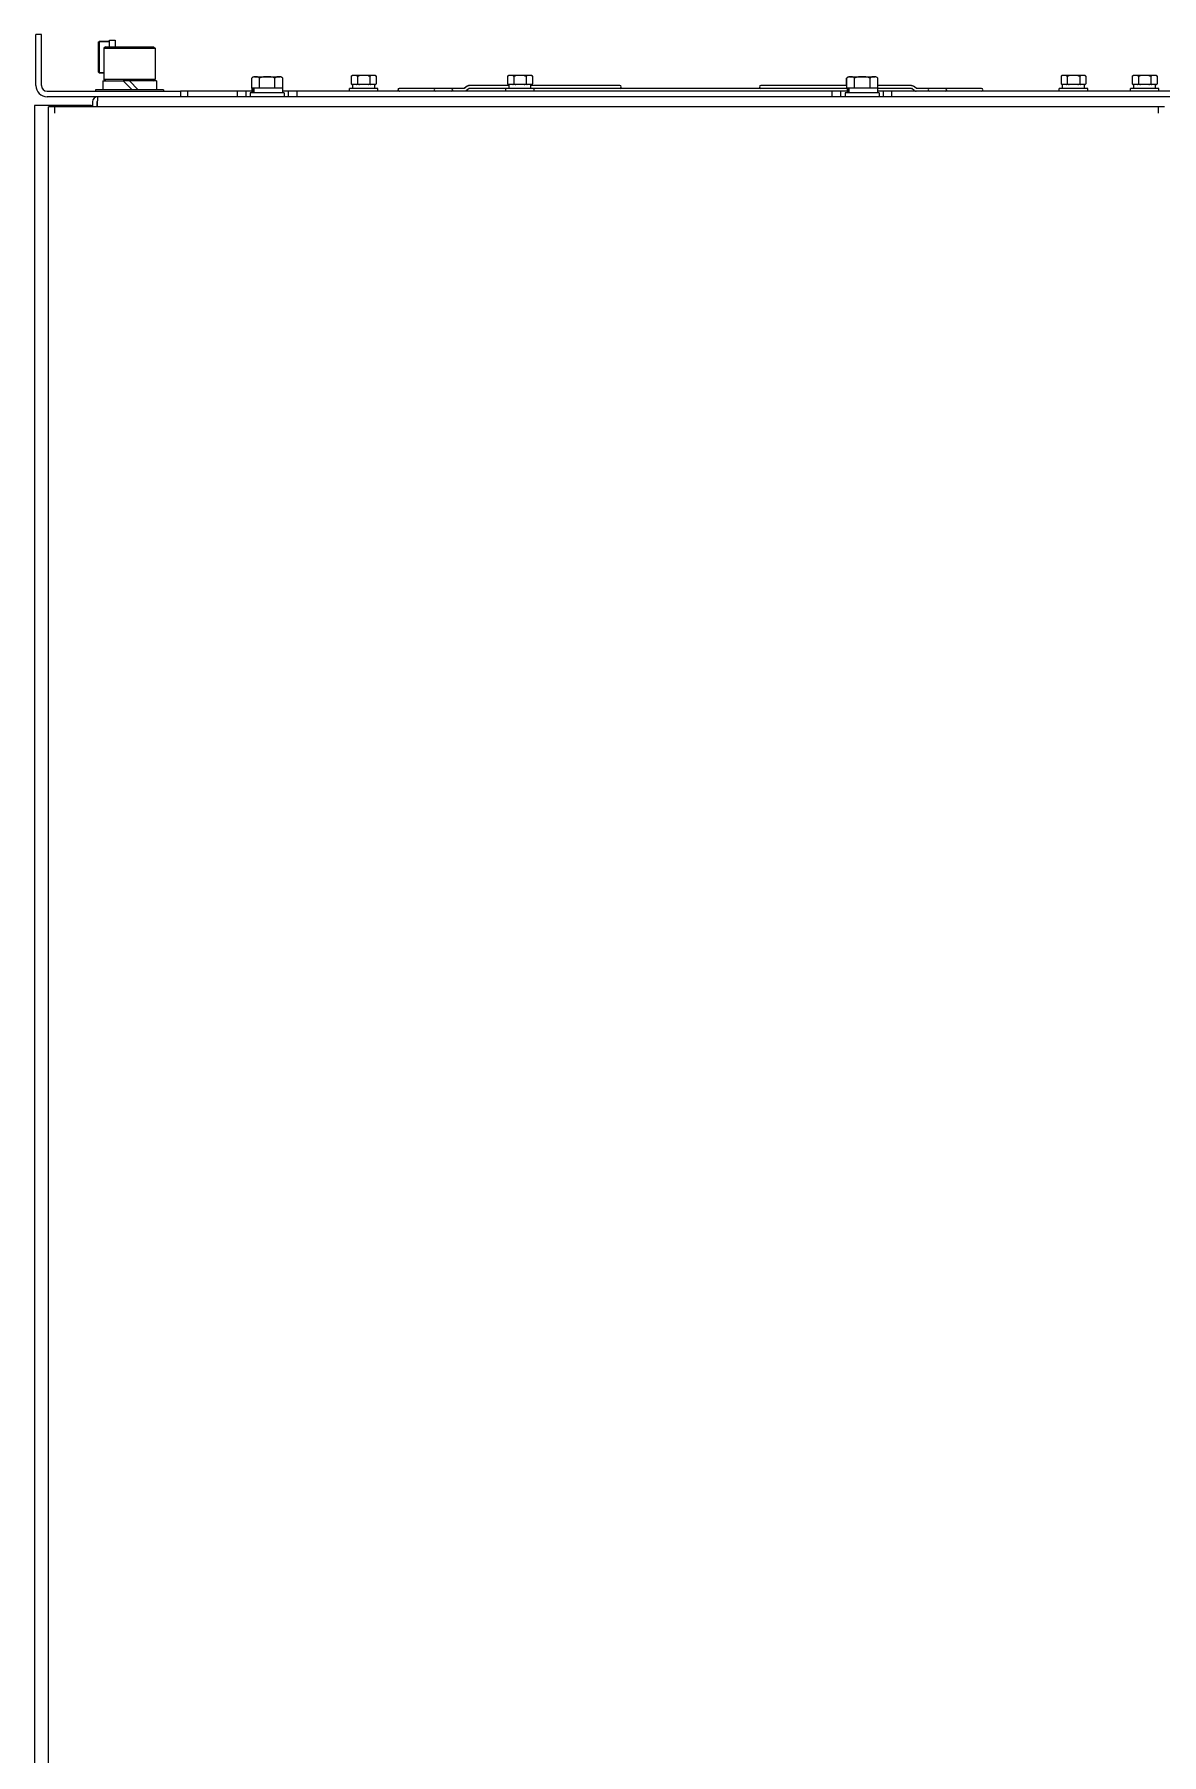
# Model space of a CAD drawing. Header units: millimetres. Extents: x 0 to 100, y -12 to 202.
# Drawn here: x 0 to 39.7, y 141.6 to 202.2 of the extents above; entities that cross this region are included whole.
import ezdxf

# ---------------------------------------------------------------- set-up
doc = ezdxf.new("R2010")
doc.units = ezdxf.units.MM
for name, color, linetype in [('2401-00081-M5-12HWMC_0', 7, 'Continuous'), ('2401-00298-M6-12HWMC_0', 7, 'Continuous'), ('2401-00913_0', 7, 'Continuous'), ('2403-00027_S-M6-0_0', 7, 'Continuous'), ('2404-00013-D12D24-P_0', 7, 'Continuous'), ('2404-00038-S-D12_0', 7, 'Continuous'), ('4204-00012_0', 7, 'Continuous'), ('4212-59911-GJW_0', 7, 'Continuous'), ('4212-63792_0', 7, 'Continuous'), ('4212-63795_0', 7, 'Continuous'), ('4212-94039_0', 7, 'Continuous'), ('4212-97726_0', 7, 'Continuous'), ('4215-00605_0', 7, 'Continuous')]:
    doc.layers.add(name, color=color, linetype=linetype)

msp = doc.modelspace()

# ---------------------------------------------------------------- linework, layer by layer
at = {"layer": '2401-00081-M5-12HWMC_0', "color": 7, "linetype": 'Continuous'}
for p, q in [((11.132, 200.725), (11.163, 200.755)), ((11.132, 200.725), (11.132, 200.46)), ((11.977, 200.755), (11.163, 200.755)), ((11.351, 200.725), (11.351, 200.46)), ((11.789, 200.725), (11.789, 200.46)), ((12.007, 200.725), (11.977, 200.755)), ((12.007, 200.725), (12.007, 200.46)), ((16.638, 200.725), (16.667, 200.755)), ((16.638, 200.725), (16.638, 200.46)), ((17.482, 200.755), (16.667, 200.755)), ((16.856, 200.725), (16.856, 200.46)), ((17.294, 200.725), (17.294, 200.46)), ((17.513, 200.725), (17.482, 200.755)), ((17.513, 200.725), (17.513, 200.46)), ((36.132, 200.725), (36.163, 200.755)), ((36.132, 200.725), (36.132, 200.46)), ((36.977, 200.755), (36.163, 200.755)), ((36.351, 200.725), (36.351, 200.46)), ((36.789, 200.725), (36.789, 200.46)), ((37.007, 200.725), (36.977, 200.755)), ((37.007, 200.725), (37.007, 200.46)), ((38.638, 200.725), (38.667, 200.755)), ((38.638, 200.725), (38.638, 200.46)), ((39.482, 200.755), (38.667, 200.755)), ((38.856, 200.725), (38.856, 200.46)), ((39.294, 200.725), (39.294, 200.46)), ((39.513, 200.725), (39.482, 200.755)), ((39.513, 200.725), (39.513, 200.46)), ((11.07, 200.2), (11.07, 200.3)), ((12.07, 200.3), (11.07, 200.3)), ((11.163, 200.43), (11.132, 200.46)), ((11.977, 200.43), (11.163, 200.43)), ((11.185, 200.3), (11.185, 200.43)), ((11.955, 200.3), (11.955, 200.43)), ((11.977, 200.43), (12.007, 200.46)), ((12.07, 200.2), (12.07, 200.3)), ((16.575, 200.2), (16.575, 200.3)), ((17.575, 200.3), (16.575, 200.3)), ((16.667, 200.43), (16.638, 200.46)), ((17.482, 200.43), (16.667, 200.43)), ((16.69, 200.3), (16.69, 200.43)), ((17.46, 200.3), (17.46, 200.43)), ((17.482, 200.43), (17.513, 200.46)), ((17.575, 200.2), (17.575, 200.3)), ((36.07, 200.2), (36.07, 200.3)), ((37.07, 200.3), (36.07, 200.3)), ((36.163, 200.43), (36.132, 200.46)), ((36.977, 200.43), (36.163, 200.43)), ((36.185, 200.3), (36.185, 200.43)), ((36.955, 200.3), (36.955, 200.43)), ((36.977, 200.43), (37.007, 200.46)), ((37.07, 200.2), (37.07, 200.3)), ((38.575, 200.2), (38.575, 200.3)), ((39.575, 200.3), (38.575, 200.3)), ((38.667, 200.43), (38.638, 200.46)), ((39.482, 200.43), (38.667, 200.43)), ((38.69, 200.3), (38.69, 200.43)), ((39.46, 200.3), (39.46, 200.43)), ((39.482, 200.43), (39.513, 200.46)), ((39.575, 200.2), (39.575, 200.3))]:
    msp.add_line(p, q, dxfattribs=at)
for points in [[(11.132, 200.725), (11.144, 200.736), (11.156, 200.746), (11.167, 200.755)], [(11.317, 200.755), (11.328, 200.746), (11.339, 200.736), (11.351, 200.725)], [(11.351, 200.725), (11.375, 200.736), (11.398, 200.746), (11.42, 200.755)], [(11.72, 200.755), (11.742, 200.746), (11.765, 200.736), (11.789, 200.725)], [(11.789, 200.725), (11.801, 200.736), (11.812, 200.746), (11.823, 200.755)], [(11.973, 200.755), (11.984, 200.746), (11.996, 200.736), (12.007, 200.725)], [(16.638, 200.725), (16.649, 200.736), (16.661, 200.746), (16.672, 200.755)], [(16.822, 200.755), (16.833, 200.746), (16.844, 200.736), (16.856, 200.725)], [(16.856, 200.725), (16.88, 200.736), (16.903, 200.746), (16.925, 200.755)], [(17.225, 200.755), (17.247, 200.746), (17.27, 200.736), (17.294, 200.725)], [(17.294, 200.725), (17.306, 200.736), (17.317, 200.746), (17.328, 200.755)], [(17.478, 200.755), (17.489, 200.746), (17.501, 200.736), (17.513, 200.725)], [(36.132, 200.725), (36.144, 200.736), (36.156, 200.746), (36.167, 200.755)], [(36.317, 200.755), (36.328, 200.746), (36.339, 200.736), (36.351, 200.725)], [(36.351, 200.725), (36.375, 200.736), (36.398, 200.746), (36.42, 200.755)], [(36.72, 200.755), (36.742, 200.746), (36.765, 200.736), (36.789, 200.725)], [(36.789, 200.725), (36.801, 200.736), (36.812, 200.746), (36.823, 200.755)], [(36.973, 200.755), (36.984, 200.746), (36.996, 200.736), (37.007, 200.725)], [(38.638, 200.725), (38.649, 200.736), (38.661, 200.746), (38.672, 200.755)], [(38.822, 200.755), (38.833, 200.746), (38.844, 200.736), (38.856, 200.725)], [(38.856, 200.725), (38.88, 200.736), (38.903, 200.746), (38.925, 200.755)], [(39.225, 200.755), (39.247, 200.746), (39.27, 200.736), (39.294, 200.725)], [(39.294, 200.725), (39.306, 200.736), (39.317, 200.746), (39.328, 200.755)], [(39.478, 200.755), (39.489, 200.746), (39.501, 200.736), (39.513, 200.725)], [(11.132, 200.46), (11.144, 200.449), (11.156, 200.439), (11.167, 200.43)], [(11.317, 200.43), (11.328, 200.439), (11.339, 200.449), (11.351, 200.46)], [(11.351, 200.46), (11.375, 200.449), (11.398, 200.439), (11.42, 200.43)], [(11.72, 200.43), (11.742, 200.439), (11.765, 200.449), (11.789, 200.46)], [(11.789, 200.46), (11.801, 200.449), (11.812, 200.439), (11.823, 200.43)], [(11.973, 200.43), (11.984, 200.439), (11.996, 200.449), (12.007, 200.46)], [(16.638, 200.46), (16.649, 200.449), (16.661, 200.439), (16.672, 200.43)], [(16.822, 200.43), (16.833, 200.439), (16.844, 200.449), (16.856, 200.46)], [(16.856, 200.46), (16.88, 200.449), (16.903, 200.439), (16.925, 200.43)], [(17.225, 200.43), (17.247, 200.439), (17.27, 200.449), (17.294, 200.46)], [(17.294, 200.46), (17.306, 200.449), (17.317, 200.439), (17.328, 200.43)], [(17.478, 200.43), (17.489, 200.439), (17.501, 200.449), (17.513, 200.46)], [(36.132, 200.46), (36.144, 200.449), (36.156, 200.439), (36.167, 200.43)], [(36.317, 200.43), (36.328, 200.439), (36.339, 200.449), (36.351, 200.46)], [(36.351, 200.46), (36.375, 200.449), (36.398, 200.439), (36.42, 200.43)], [(36.72, 200.43), (36.742, 200.439), (36.765, 200.449), (36.789, 200.46)], [(36.789, 200.46), (36.801, 200.449), (36.812, 200.439), (36.823, 200.43)], [(36.973, 200.43), (36.984, 200.439), (36.996, 200.449), (37.007, 200.46)], [(38.638, 200.46), (38.649, 200.449), (38.661, 200.439), (38.672, 200.43)], [(38.822, 200.43), (38.833, 200.439), (38.844, 200.449), (38.856, 200.46)], [(38.856, 200.46), (38.88, 200.449), (38.903, 200.439), (38.925, 200.43)], [(39.225, 200.43), (39.247, 200.439), (39.27, 200.449), (39.294, 200.46)], [(39.294, 200.46), (39.306, 200.449), (39.317, 200.439), (39.328, 200.43)], [(39.478, 200.43), (39.489, 200.439), (39.501, 200.449), (39.513, 200.46)]]:
    msp.add_lwpolyline(points, dxfattribs=at)
at = {"layer": '2401-00298-M6-12HWMC_0', "color": 7, "linetype": 'Continuous'}
for p, q in [((7.625, 200.31), (7.625, 200.658)), ((7.725, 200.71), (8.615, 200.71)), ((7.898, 200.31), (7.898, 200.658)), ((8.443, 200.31), (8.443, 200.658)), ((8.615, 200.71), (8.62, 200.71)), ((8.715, 200.658), (8.703, 200.672)), ((8.72, 200.658), (8.708, 200.672)), ((8.715, 200.31), (8.715, 200.658)), ((8.72, 200.31), (8.72, 200.658)), ((28.592, 200.672), (28.58, 200.658)), ((28.58, 200.4), (28.58, 200.658)), ((28.585, 200.31), (28.585, 200.658)), ((28.605, 200.683), (28.592, 200.672)), ((28.68, 200.71), (28.685, 200.71)), ((28.685, 200.71), (29.575, 200.71)), ((28.858, 200.31), (28.858, 200.658)), ((29.403, 200.31), (29.403, 200.658)), ((29.675, 200.658), (29.663, 200.672)), ((29.675, 200.31), (29.675, 200.658)), ((7.57, 200.145), (7.57, 200)), ((8.77, 200.145), (7.57, 200.145)), ((8.715, 200.31), (7.625, 200.31)), ((7.632, 200.31), (7.632, 200.145)), ((7.659, 200.31), (7.659, 200.145)), ((7.702, 200.31), (7.702, 200.145)), ((8.707, 200.31), (8.707, 200.145)), ((8.712, 200.31), (8.712, 200.2)), ((8.715, 200.31), (8.72, 200.31)), ((8.77, 200.145), (8.77, 200)), ((28.53, 200.145), (28.53, 200)), ((29.73, 200.145), (28.53, 200.145)), ((29.675, 200.31), (28.585, 200.31)), ((28.592, 200.31), (28.592, 200.145)), ((28.619, 200.31), (28.619, 200.145)), ((28.662, 200.31), (28.662, 200.145)), ((29.667, 200.31), (29.667, 200.145)), ((29.73, 200.145), (29.73, 200))]:
    msp.add_line(p, q, dxfattribs=at)
for points in [[(7.65, 200.683), (7.637, 200.672), (7.625, 200.658)], [(7.898, 200.658), (7.886, 200.672), (7.872, 200.683), (7.858, 200.691), (7.844, 200.697), (7.83, 200.701), (7.816, 200.703), (7.8, 200.705), (7.782, 200.707), (7.763, 200.707), (7.744, 200.707), (7.725, 200.706), (7.708, 200.704), (7.693, 200.701), (7.679, 200.697), (7.664, 200.691), (7.65, 200.683)], [(8.443, 200.658), (8.418, 200.672), (8.389, 200.684), (8.359, 200.692), (8.329, 200.698), (8.299, 200.702), (8.266, 200.704), (8.23, 200.706), (8.19, 200.707), (8.15, 200.707), (8.11, 200.706), (8.074, 200.704), (8.041, 200.702), (8.011, 200.698), (7.981, 200.692), (7.952, 200.684), (7.923, 200.673), (7.898, 200.658)], [(8.703, 200.672), (8.69, 200.683), (8.676, 200.691), (8.661, 200.697), (8.647, 200.701), (8.632, 200.704), (8.615, 200.706), (8.596, 200.707), (8.577, 200.707), (8.558, 200.707), (8.54, 200.705), (8.524, 200.703), (8.51, 200.701), (8.496, 200.697), (8.482, 200.691), (8.468, 200.683), (8.454, 200.672), (8.443, 200.658)], [(8.708, 200.672), (8.695, 200.683), (8.681, 200.691), (8.677, 200.692)], [(28.61, 200.683), (28.597, 200.672), (28.585, 200.658)], [(28.623, 200.692), (28.619, 200.691), (28.605, 200.683)], [(28.858, 200.658), (28.846, 200.672), (28.832, 200.683), (28.818, 200.691), (28.804, 200.697), (28.79, 200.701), (28.776, 200.703), (28.76, 200.705), (28.742, 200.707), (28.723, 200.707), (28.704, 200.707), (28.685, 200.706), (28.668, 200.704), (28.653, 200.701), (28.639, 200.697), (28.624, 200.691), (28.61, 200.683)], [(29.403, 200.658), (29.378, 200.672), (29.349, 200.684), (29.319, 200.692), (29.289, 200.698), (29.259, 200.702), (29.226, 200.704), (29.19, 200.706), (29.15, 200.707), (29.11, 200.707), (29.07, 200.706), (29.034, 200.704), (29.001, 200.702), (28.971, 200.698), (28.941, 200.692), (28.912, 200.684), (28.883, 200.673), (28.858, 200.658)], [(29.663, 200.672), (29.65, 200.683), (29.636, 200.691), (29.621, 200.697), (29.607, 200.701), (29.592, 200.704), (29.575, 200.706), (29.556, 200.707), (29.537, 200.707), (29.518, 200.707), (29.5, 200.705), (29.484, 200.703), (29.47, 200.701), (29.456, 200.697), (29.442, 200.691), (29.428, 200.683), (29.414, 200.672), (29.403, 200.658)]]:
    msp.add_lwpolyline(points, dxfattribs=at)
for centre, start, end in [((7.725, 200.588), 90, 145.05199), ((8.615, 200.588), 34.94801, 90), ((8.62, 200.588), 36.47393, 90), ((28.68, 200.588), 90, 143.52607), ((28.685, 200.588), 90, 145.05199), ((29.575, 200.588), 34.94801, 90)]:
    msp.add_arc(centre, 0.122, start, end, dxfattribs=at)
at = {"layer": '2401-00913_0', "color": 7, "linetype": 'Continuous'}
for p, q in [((2.47, 201.76), (2.42, 201.71)), ((2.42, 201.71), (2.42, 200.61)), ((2.42, 201.71), (4.22, 201.71)), ((2.47, 201.76), (4.17, 201.76)), ((4.17, 201.76), (4.22, 201.71)), ((4.22, 201.71), (4.22, 200.61)), ((2.47, 200.56), (2.42, 200.61)), ((4.22, 200.61), (2.42, 200.61)), ((4.17, 200.56), (4.22, 200.61)), ((3.32, 200.56), (3.099, 200.56))]:
    msp.add_line(p, q, dxfattribs=at)
at = {"layer": '2403-00027_S-M6-0_0', "color": 7, "linetype": 'Continuous'}
for p, q in [((2.22, 201.922), (2.25, 201.952)), ((2.22, 201.922), (2.22, 200.877)), ((2.25, 201.952), (2.25, 200.847)), ((2.25, 201.952), (2.62, 201.952)), ((2.62, 201.952), (2.25, 201.952)), ((2.22, 200.877), (2.25, 200.847)), ((2.25, 200.847), (2.42, 200.847)), ((2.42, 200.847), (2.25, 200.847))]:
    msp.add_line(p, q, dxfattribs=at)
at = {"layer": '2404-00013-D12D24-P_0', "color": 7, "linetype": 'Continuous'}
for p, q in [((2.12, 200.25), (2.12, 200.2)), ((4.52, 200.25), (2.12, 200.25)), ((4.52, 200.25), (4.52, 200.2))]:
    msp.add_line(p, q, dxfattribs=at)
at = {"layer": '2404-00038-S-D12_0', "color": 7, "linetype": 'Continuous'}
for p, q in [((2.375, 200.56), (2.375, 200.25)), ((2.375, 200.56), (3.099, 200.56)), ((3.409, 200.25), (3.099, 200.56)), ((3.63, 200.25), (3.32, 200.56)), ((4.265, 200.56), (3.32, 200.56)), ((4.265, 200.56), (4.265, 200.25))]:
    msp.add_line(p, q, dxfattribs=at)
at = {"layer": '4204-00012_0', "color": 7, "linetype": 'Continuous'}
for p, q in [((14.095, 200.3), (12.831, 200.3)), ((15.122, 200.3), (14.095, 200.3)), ((15.211, 200.375), (15.121, 200.302)), ((15.216, 200.375), (15.126, 200.302)), ((15.189, 200.225), (15.168, 200.211)), ((15.279, 200.298), (15.189, 200.225)), ((15.211, 200.375), (15.232, 200.389)), ((15.237, 200.389), (15.216, 200.375)), ((15.232, 200.389), (15.254, 200.397)), ((15.254, 200.397), (15.278, 200.4)), ((15.283, 200.4), (15.278, 200.4)), ((16.69, 200.4), (15.283, 200.4)), ((16.575, 200.3), (15.283, 200.3)), ((20.59, 200.4), (17.46, 200.4)), ((28.592, 200.3), (17.575, 200.3)), ((25.571, 200.4), (25.555, 200.4)), ((28.585, 200.4), (25.56, 200.4)), ((30.867, 200.3), (29.667, 200.3)), ((30.867, 200.4), (29.675, 200.4)), ((30.961, 200.225), (30.871, 200.298)), ((31.024, 200.302), (30.934, 200.375)), ((32.055, 200.3), (31.028, 200.3)), ((33.319, 200.3), (32.055, 200.3))]:
    msp.add_line(p, q, dxfattribs=at)
for points in [[(15.168, 200.211), (15.146, 200.203), (15.122, 200.2)], [(15.283, 200.4), (15.26, 200.397), (15.237, 200.389)], [(15.283, 200.3), (15.282, 200.3), (15.281, 200.299), (15.279, 200.298)], [(30.867, 200.4), (30.89, 200.397), (30.913, 200.389), (30.934, 200.375)], [(30.867, 200.3), (30.868, 200.3), (30.869, 200.299), (30.871, 200.298)], [(30.961, 200.225), (30.982, 200.211), (31.004, 200.203), (31.028, 200.2)]]:
    msp.add_lwpolyline(points, dxfattribs=at)
for centre, start, end in [((12.82, 200.25), 90, 270), ((12.825, 200.25), 90, 270), ((14.095, 200.25), 90, 270), ((14.655, 200.25), 270, 90), ((20.59, 200.35), 270, 90), ((25.555, 200.35), 90, 270), ((25.56, 200.35), 90, 270), ((31.495, 200.25), 90, 270), ((32.055, 200.25), 270, 90), ((33.325, 200.25), 270, 90)]:
    msp.add_arc(centre, 0.05, start, end, dxfattribs=at)
at = {"layer": '4212-59911-GJW_0', "color": 7, "linetype": 'Continuous'}
for p, q in [((0.47, 12.15), (0.47, 199.65)), ((39.77, 199.65), (0.47, 199.65)), ((0.69, 199.43), (0.69, 199.65)), ((39.55, 199.65), (39.55, 199.43))]:
    msp.add_line(p, q, dxfattribs=at)
at = {"layer": '4212-63792_0', "color": 7, "linetype": 'Continuous'}
for p, q in [((2.19, 200), (2.19, 199.86)), ((95.145, 200), (4.995, 200)), ((2.02, 199.83), (2.02, 199.65)), ((2.17, 199.83), (2.17, 199.65)), ((2.19, 199.65), (2.19, 199.86))]:
    msp.add_line(p, q, dxfattribs=at)
for radius in [0.17, 0.02]:
    msp.add_arc((2.19, 199.83), radius, 90, 180, dxfattribs=at)
at = {"layer": '4212-63795_0', "color": 7, "linetype": 'Continuous'}
for p, q in [((7.632, 200.2), (5.12, 200.2)), ((5.375, 200), (5.375, 200.2)), ((7.125, 200), (7.125, 200.2)), ((7.425, 200), (7.425, 200.2)), ((28.592, 200.2), (8.707, 200.2)), ((8.925, 200), (8.925, 200.2)), ((9.225, 200), (9.225, 200.2)), ((28.075, 200), (28.075, 200.2)), ((28.375, 200), (28.375, 200.2)), ((49.542, 200.2), (29.667, 200.2)), ((29.875, 200), (29.875, 200.2)), ((30.175, 200), (30.175, 200.2))]:
    msp.add_line(p, q, dxfattribs=at)
at = {"layer": '4212-94039_0', "color": 7, "linetype": 'Continuous'}
for p, q in [((-0.03, 199.7), (-0.03, 11.8)), ((1.97, 199.7), (-0.03, 199.7)), ((1.97, 199.65), (1.97, 199.7))]:
    msp.add_line(p, q, dxfattribs=at)
at = {"layer": '4212-97726_0', "color": 7, "linetype": 'Continuous'}
for p, q in [((1.97, 199.7), (2.02, 199.7)), ((2.17, 199.7), (2.19, 199.7))]:
    msp.add_line(p, q, dxfattribs=at)
at = {"layer": '4215-00605_0', "color": 7, "linetype": 'Continuous'}
for p, q in [((0.02, 200.4), (0.02, 202.2)), ((0.22, 202.2), (0.02, 202.2)), ((0.22, 200.4), (0.22, 202.2)), ((2.62, 201.76), (2.62, 202)), ((2.62, 202), (2.82, 202)), ((2.82, 202), (2.82, 201.76)), ((0.42, 200.2), (5.12, 200.2)), ((4.995, 200), (0.42, 200)), ((5.12, 200.2), (5.12, 200))]:
    msp.add_line(p, q, dxfattribs=at)
for radius in [0.4, 0.2]:
    msp.add_arc((0.42, 200.4), radius, 180, 270, dxfattribs=at)

doc.saveas('drawing.dxf')
